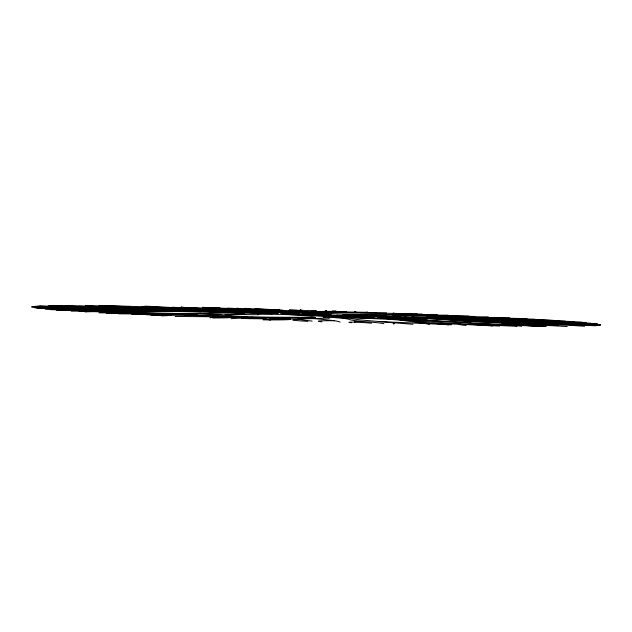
<?xml version="1.0" encoding="UTF-8"?>
<svg xmlns="http://www.w3.org/2000/svg" width="632" height="632" viewBox="0 0 632 632"><rect width="100%" height="100%" fill="white"/><g stroke="black" fill="none" stroke-linecap="round" stroke-linejoin="round"><path stroke-width="0.95" d="M300.642 309.949L300.026 310.004L302.096 310.217A29.736 0.474 1.8 0 1 298.446 310.423A139.609 2.196 1.7 0 1 293.374 310.715L294.022 310.794L289.93 310.833A395.798 7.031 1.5 0 0 283.199 310.367A79.284 1.264 1.8 0 1 278.649 309.98A157.242 2.354 1.9 0 1 267.02 309.293A54.526 0.837 1.8 0 1 255.083 308.59M316.845 315.408L289.804 314.562M325.883 315.439L299.141 314.602M393.87 313.18L393.065 313.227L393.689 313.314A26.899 0.435 1.8 0 1 398.018 313.677A87.074 1.398 1.8 0 1 397.078 313.835A85.502 1.39 1.9 0 0 398.516 314.294A250.485 4.029 1.7 0 1 395.284 314.531L395.83 314.594L395.15 314.625A24.474 0.419 1.9 0 0 387.045 314.728A58.997 1.027 1.9 0 0 384.935 314.941A55.742 0.956 1.8 0 1 370.194 314.752L359.087 314.38A24.269 0.442 1.8 0 0 354.734 314.302A28.63 0.521 1.8 0 0 343.318 314.017L335.079 313.725A38.584 0.671 1.8 0 1 325.812 313.077L328.048 313.022L323.047 312.737A110.418 1.928 1.9 0 1 328.798 312.524A133.581 2.378 1.9 0 1 346.431 312.627A265.156 3.737 1.7 0 0 368.551 312.927A63.548 1.067 1.9 0 1 384.343 313.211L394.281 313.433A43.292 0.703 1.9 0 1 417.365 313.922M501.863 323.987L506.753 323.908L538.417 326.491M304.703 313.914L330.441 314.728M303.779 314.065L329.73 314.886M557.226 320.59A1414.424 48.245 2.9 0 0 506.161 319.073A95.874 1.778 2 0 0 473.581 318.488A37.549 0.687 2 0 0 462.695 318.307A41.759 0.743 1.9 0 1 451.461 318.125A31.134 0.561 1.9 0 1 431.672 317.738A46.926 0.908 1.9 0 0 414.292 317.217L411.487 317.185L414.363 317.351A346.146 8.587 2 0 1 442.929 318.267A235.72 3.642 1.8 0 0 478.258 319.215A222.559 4.716 2.1 0 1 533.376 320.748A37.383 0.671 2 0 1 552.471 321.056L569.464 321.404M305.627 313.741L321.206 313.97A36.032 0.656 1.8 0 0 322.02 313.425L299.868 312.311A36.277 0.616 1.8 0 1 286.825 311.892L284.819 311.774A40.172 0.719 1.7 0 0 270.227 311.134L266.159 310.983A25.406 0.435 1.8 0 1 261.111 310.754L249.766 310.28A23.566 0.395 1.8 0 1 241.029 309.917A28.701 0.498 1.7 0 0 235.452 309.656A55.134 0.901 1.8 0 1 227.741 309.325A109.936 1.951 1.6 0 0 216.12 308.756A129.868 2.228 1.6 0 0 209.682 308.345A64.116 1.09 1.7 0 0 196.291 307.752L190.477 307.476M48.206 305.849L82.918 307.097A53.839 1.019 1.6 0 1 94.942 307.555A82.666 1.612 1.6 0 1 113.784 308.29L122.956 308.606A26.489 0.506 1.6 0 1 131.78 308.819A25.612 0.466 1.6 0 0 143.345 309.19A73.573 1.469 1.6 0 1 153.023 309.451A50.734 0.995 1.6 0 1 177.734 310.328A38.781 0.719 1.7 0 0 182.798 310.557A326.033 7.11 1.4 0 1 197.405 311.292A43.679 0.853 1.6 0 1 200.913 311.742L185.776 311.323A36.688 0.735 1.7 0 0 178.098 311.023A25.896 0.514 1.7 0 0 172.884 310.865A50.457 0.948 1.7 0 1 161.318 310.407A30.257 0.593 1.6 0 0 151.538 310.02A74.481 1.525 1.6 0 0 128.881 309.475L113.373 309.174A159.114 2.71 1.6 0 1 80.138 308.471A38.07 0.719 1.6 0 1 54.478 307.926A21.883 0.419 1.6 0 1 43.964 307.618A22.531 0.442 1.5 0 0 35.21 307.413M273.443 313.038L267.225 313.109L278.285 313.677M288.35 313.67L282.251 313.693L293.556 314.325M297.83 313.962L291.818 313.993L303.249 314.633M307.942 314.23L302.009 314.286L313.567 314.902M324.587 311.331L333.151 311.394A155.82 2.544 1.9 0 1 335.26 311.347A32.943 0.521 1.8 0 1 335.734 311.221L336.185 311.197L335.244 311.11A66.384 1.067 1.8 0 0 332.353 310.944M326.491 315.376L335.474 315.384L326.902 314.878M336.058 315.589L344.89 315.597L336.256 315.092M346.502 315.795L355.16 315.803L346.462 315.289M446.571 319.294L447.551 319.318A250.067 3.942 1.9 0 0 472.76 320.092L537.808 321.854A160.125 2.654 1.9 0 0 590.825 323.173M446.255 319.405L443.743 319.35A49.857 1.011 1.9 0 1 452.014 319.784A38.607 0.75 2 0 0 457.371 320.219A170.016 2.931 2 0 0 514.914 322.344L537.761 322.999A50.995 1.027 2.1 0 1 600.163 325.188A120.443 2.575 2.1 0 0 534.317 323.157L529.979 323.07L531.409 323.181M595.312 323.702L533.937 321.925A163.356 3.492 2.1 0 0 476.631 320.408M315.273 313.796L299.552 313.164A172.433 2.876 1.9 0 1 286.794 312.445A91.466 1.588 1.8 0 1 280.008 311.995L272.471 311.631A146.616 2.907 1.7 0 0 250.817 310.849L239.488 310.296A66.518 1.114 1.8 0 1 226.904 309.672L221.54 309.451A25.564 0.427 1.7 0 1 209.208 308.969A113.752 1.825 1.8 0 1 181.376 306.812M316.45 313.93L331.136 314.554M585.169 322.762L484.412 319.555A1698.832 66.17 3.1 0 0 444.809 318.465A24.545 0.45 1.9 0 1 434.571 318.204A171.454 2.797 1.9 0 1 414.434 317.493L404.298 317.272A87.635 1.572 1.9 0 0 426.087 318.354L454.558 319.681A582.238 17.909 2.1 0 1 508.76 321.506A415.603 5.72 2 0 0 600.116 324.635M299.394 313.456L280.75 313.109L282.338 313.29M335.395 315.874L355.69 316.277L354.276 316.111M347.798 316.363L368.053 316.758L366.56 316.585M486.395 323.576L481.529 323.481L482.895 323.6A119.898 2.544 2.1 0 0 496.183 324.982M204.578 307.697L209.982 307.966A53.491 0.861 1.8 0 0 216.215 308.416A29.167 0.482 1.7 0 0 225.126 309.072A42.265 0.735 1.7 0 1 229.882 309.253L234.425 309.498A36.324 0.6 1.8 0 0 258.875 310.423A94.152 1.596 1.7 0 0 257.153 310.059A70.389 1.153 1.8 0 1 253.519 309.798A287.931 4.385 2 0 1 250.051 309.514A33.654 0.561 1.7 0 0 244.734 309.23A69.931 1.098 1.8 0 1 235.538 308.811L226.043 308.392A43.537 0.679 1.7 0 1 202.485 307.278M85.415 305.477L123.453 307.057A33.923 0.6 1.6 0 1 127.948 307.239A22.823 0.395 1.7 0 0 135.453 307.594A31.418 0.569 1.6 0 1 146.379 308.013A466.929 10.633 1.3 0 1 162.732 308.669M558.143 325.409L549.184 324.895A30.399 0.64 2 0 0 536.228 324.145A83.606 1.612 2 0 1 490.953 322.249A224.431 5.325 1.8 0 0 467.404 321.024A26.599 0.529 2 0 1 455.522 320.29A58.642 1.232 1.9 0 1 481.26 321.309A113.523 2.07 2 0 0 503.878 322.115A296.124 4.645 2 0 0 536.189 323.363A89.507 1.92 2 0 1 595.984 325.788M79.387 306.315L87.485 306.646A66.068 1.24 1.6 0 1 106.287 307.278A33.978 0.624 1.6 0 1 133.494 308.179A44.09 0.79 1.7 0 0 136.741 308.361L144.436 308.653A42.747 0.798 1.6 0 1 160.022 309.569A96.546 1.667 1.7 0 1 139.514 309.008A89.728 1.793 1.6 0 0 128.644 308.645A557.29 15.484 1.4 0 0 115.727 308.234A37.359 0.671 1.6 0 1 106.405 307.879A92.833 1.785 1.5 0 0 95.369 307.389A23.503 0.419 1.6 0 1 84.641 306.907A55.063 1.003 1.5 0 0 53.657 305.588M544.31 326.523A87.256 1.809 2.1 0 1 490.179 323.782A549.595 16.622 1.5 0 0 463.849 322.375A139.103 3.215 1.8 0 0 448.918 321.475A56.927 1.153 2 0 1 435.796 320.835A43.26 0.885 2 0 1 424.127 319.997A22.404 0.458 1.9 0 1 426.987 319.752L413.059 318.994A25.138 0.498 1.9 0 1 400.949 318.441A26.939 0.529 1.9 0 1 397.504 318.101A49.241 0.94 1.9 0 0 409.568 318.323A72.933 1.517 1.9 0 1 432.201 318.978L439.801 319.326A111.24 2.291 1.8 0 1 449.937 320.242L567.212 326.523M153.007 307.879A52.266 0.916 1.7 0 0 168.025 308.937L177.963 309.388A69.97 1.335 1.6 0 1 194.711 310.091A212.565 4.424 1.6 0 1 217.827 311.134A79.853 1.406 1.7 0 0 248.242 312.176A37.288 0.679 1.7 0 0 260.439 312.477A61.122 1.098 1.7 0 0 270.235 312.619L271.562 312.627L257.382 312.018A24.443 0.442 1.8 0 1 248.131 311.513A37.675 0.703 1.7 0 0 230.348 310.81A72.877 1.398 1.7 0 0 211.151 310.17A85.13 1.43 1.7 0 1 180.665 308.993L175.949 308.764A38.094 0.656 1.7 0 1 165.797 308.274L154.548 307.658A32.145 0.545 1.7 0 1 141.592 306.954M172.023 307.231L181.337 307.681A30.289 0.498 1.7 0 0 184.394 307.839L192.626 308.187A28.266 0.474 1.7 0 0 199.12 308.542A258.512 3.847 1.9 0 0 210.598 309.127M366.702 312.074L367.579 312.248A28.108 0.442 1.8 0 1 364.387 312.271A50.742 0.83 1.9 0 0 355.871 312.137A86.971 1.311 1.8 0 1 341.533 311.845A119.511 1.793 1.8 0 1 327.534 311.615M516.889 326.286A54.471 1.201 2 0 1 473.147 323.545L464.465 322.707A232.173 5.688 1.8 0 0 422.998 320.329A42.344 0.924 1.9 0 0 408.675 319.903A49.707 1.003 1.9 0 1 396.801 319.444L401.36 319.824A380.748 6.715 2.2 0 0 432.098 321.941A1808.792 55.047 0.4 0 1 492.731 325.954M448.554 324.864L426.726 322.636A162.187 3.436 2.1 0 1 412.68 320.645M523.233 324.09L546.174 326.531M289.417 309.656L290.981 309.791A51.65 0.83 1.7 0 1 296.811 310.17A331.61 5.254 1.5 0 1 298.446 310.423M503.017 322.999A72.593 1.548 1.9 0 1 506.753 323.908M536.228 324.145A36.719 0.774 2 0 1 584.466 326.286M537.761 322.999A95.464 2.03 2 0 1 559.138 323.924A35.242 0.679 2 0 0 599.855 325.283M549.99 322.952A144.38 2.939 2.1 0 1 597.501 324.026M600.4 324.801A148.812 2.52 2.1 0 1 549.255 322.367M597.406 324.011A264.571 3.966 2.1 0 1 527.254 320.89M554.991 321.783A84.988 1.596 2.1 0 1 571.454 322.123A88.757 1.501 2 0 0 586.196 322.454M581.796 322.194A100.417 1.659 2 0 1 533.376 320.748M574.109 321.822A37.438 0.64 2 0 1 552.471 321.056M565.458 321.127A182.103 2.804 1.9 0 1 473.581 318.488M524.979 320.068A43.956 0.774 2 0 1 559.059 320.708M505.703 319.057A47.526 0.837 2 0 1 554.003 320.392M508.16 318.307A33.512 0.561 1.9 0 1 502.558 318.552A67.553 1.177 2 0 0 496.373 318.552A151.253 2.726 2.1 0 0 489.287 318.536L484.033 318.488A26.631 0.474 2 0 0 476.022 318.362A79.221 1.477 2 0 0 459.812 318.062A120.206 2.046 1.8 0 1 450.3 317.951L441.784 317.738L445.457 317.691A477.926 8.753 2.3 0 1 454.613 317.556A103.577 1.762 1.8 0 0 467.806 317.422A499.92 8.216 2.3 0 1 488.339 316.932M502.558 318.552A171.082 2.915 1.8 0 1 501.05 318.694L500.584 318.718L503.151 318.868A56.801 0.948 1.9 0 0 534.34 319.247M468.912 316.126A1923.547 41.633 3 0 0 435.922 315.494A75.769 1.201 1.8 0 1 422.879 315.257A73.288 1.28 1.9 0 0 412.68 315.06A64.82 1.138 1.9 0 0 396.872 314.791L392.733 314.831L407.048 315.321A231.083 3.35 1.8 0 0 426.513 315.771A106.618 1.691 1.8 0 0 449.905 316.19A159.343 2.567 1.8 0 0 457.189 315.55M422.879 315.257A347.884 5.957 2.2 0 1 448.246 315.171M443.609 315.637A119.33 1.983 2 0 1 454.029 315.597A25.098 0.403 1.9 0 0 454.945 315.518M474.79 316.45A70.934 1.098 1.9 0 1 455.261 315.992M473.115 317.201A69.054 1.185 2 0 1 491.846 317.493M538.188 319.46A269.785 3.713 1.9 0 1 468.225 317.398M483.401 317.872A160.323 2.884 2.1 0 1 519.694 318.473M527.12 318.86A81.765 1.296 1.9 0 1 468.92 317.193M509.937 317.975A79.474 1.272 1.9 0 1 447.693 316.553A74.331 1.351 1.9 0 0 426.979 315.882A821.963 18.739 2.5 0 1 450.229 316.324A50.923 0.845 1.9 0 0 453.152 316.103M424.601 314.42A33.362 0.521 1.9 0 1 397.876 313.741M399.858 314.831A423.606 7.284 2.2 0 1 412.783 314.61A257.927 3.737 1.7 0 0 437.344 314.72M412.783 314.61A402.853 6.36 2.2 0 1 421.931 314.104M375.756 312.524A216.223 3.223 1.7 0 1 356.898 312.682L336.453 312.445A41.088 0.671 1.8 0 1 324.121 312.255A31.995 0.529 1.8 0 1 318.978 311.821L324.785 311.908L323.339 311.742A27.792 0.45 1.8 0 0 326.31 311.718A164.849 2.718 1.9 0 1 327.368 311.631L330.931 311.592A53.815 0.845 1.8 0 0 336.256 311.647L341.399 311.734A44.967 0.703 1.8 0 0 346.289 311.481M386.547 312.966A51.887 0.814 1.8 0 1 360.295 312.69M354.41 311.655A121.652 1.928 1.7 0 1 355.871 312.137M325.946 310.715A84.206 1.311 1.9 0 0 326.689 311.047A247.144 3.934 2 0 0 324.406 311.402L322.494 311.402A41.317 0.671 1.8 0 1 320.219 311.56L310.691 311.537L311.489 311.639A66.155 1.138 1.7 0 1 319.065 312.271L309.451 311.987A36.609 0.632 1.8 0 0 307.397 311.845L299.094 311.458A112.488 1.849 1.9 0 1 295.942 311.055A500.892 8.121 2.2 0 1 301.124 310.652A29.254 0.474 1.8 0 1 305.327 310.596A202.248 2.963 1.7 0 0 316.008 310.525A39.318 0.616 1.8 0 0 316.158 310.399M289.93 310.833A59.408 0.995 1.8 0 0 288.848 311.126A24.853 0.419 1.8 0 0 294.883 311.434A46.373 0.814 1.8 0 1 302.554 311.821L303.644 311.932A30.257 0.514 1.8 0 0 308.416 312.176L312.579 312.485L310.478 312.469A36.933 0.624 1.8 0 1 294.425 311.979A196.939 2.963 1.8 0 1 277.598 311.292A36.696 0.648 1.7 0 0 272.929 311.086A42.407 0.711 1.8 0 1 261.553 310.383A60.467 1.019 1.8 0 1 260.953 310.225L254.609 309.617A63.003 1.003 1.8 0 1 243.549 309.04A42.249 0.671 1.8 0 1 236.976 308.685A30.763 0.498 1.7 0 0 227.488 308.155M278.649 309.98A143.353 2.267 1.7 0 0 278.617 309.569A136.457 2.117 1.7 0 0 279.154 309.269M282.867 310.344A173.302 2.552 1.9 0 1 245.287 308.329M243.549 309.04A140.178 2.267 1.9 0 1 244.165 308.677A81.718 1.296 1.7 0 0 243.691 308.479M210.456 307.46A29.159 0.466 1.7 0 1 220.062 308.116A77.728 1.28 1.8 0 0 217.724 308.219A32.256 0.521 1.7 0 1 216.215 308.416A31.252 0.521 1.7 0 1 220.434 308.416A28.693 0.458 1.7 0 0 227.899 308.432L234.788 308.448A54.676 0.853 1.7 0 0 237.822 308.132M144.902 306.133A114.321 1.951 1.6 0 1 171.406 307.539A85.62 1.39 1.7 0 0 176.731 307.824A284.763 5.38 1.5 0 1 186.48 308.305M104.517 305.596A111.24 2.022 1.6 0 1 176.075 307.966L182.277 308.179A53.483 0.956 1.7 0 1 217.203 309.396L226.58 309.814A60.222 1.019 1.8 0 0 240.381 310.478A153.797 2.465 1.8 0 0 262.493 311.465A53.594 0.988 1.7 0 1 283.136 312.658L284.037 312.793A30.336 0.545 1.8 0 1 272.029 312.311A22.254 0.403 1.8 0 1 256.766 311.71L252.824 311.56A95.582 1.612 1.8 0 1 234.464 310.881A84.056 1.43 1.8 0 1 220.868 310.304L206.664 309.838A31.679 0.553 1.7 0 1 180.736 308.985M92.375 306.386A24.466 0.435 1.6 0 1 99.903 306.702A64.796 1.114 1.7 0 0 114.337 307.357A120.515 1.975 1.7 0 0 129.41 307.887A103.182 1.746 1.7 0 0 145.02 308.535A66.463 1.248 1.6 0 1 152.683 308.898A30.202 0.545 1.7 0 0 159.604 309.19A26.884 0.506 1.6 0 1 167.156 309.569L177.221 310.059A29.135 0.553 1.7 0 1 183.264 310.32L185.516 310.47A41.823 0.774 1.7 0 0 200.652 311.165L204.634 311.307A42.162 0.814 1.7 0 1 209.05 311.702L240.492 312.974A37.952 0.727 1.7 0 0 272.392 313.733A21.243 0.411 1.7 0 0 259.002 312.935A239.702 5.498 1.6 0 0 237.182 312.121A110.9 2.307 1.7 0 0 221.563 311.592L212.036 311.189A129.876 2.307 1.8 0 1 199.989 310.438L185.445 309.83A78.929 1.517 1.6 0 0 168.523 309.143L163.925 308.914A28.322 0.514 1.6 0 0 155.314 308.448A146.987 2.868 1.6 0 0 65.207 305.469M39.729 305.983A64.022 1.106 1.6 0 0 70.231 306.718L84.127 306.931A33.164 0.585 1.6 0 0 97.913 307.136A36.016 0.664 1.6 0 1 106.287 307.278A35.882 0.624 1.6 0 1 89.562 306.86A96.269 1.872 1.6 0 0 77.452 306.591A33.291 0.585 1.6 0 1 49.841 305.659M94.942 307.555A196.307 4.242 1.6 0 0 66.763 306.836A92.13 1.564 1.6 0 1 52.638 306.457M37.588 306.101A303.85 6.731 1.4 0 1 108.222 308.787M35.321 306.275A75.982 1.485 1.5 0 1 63.129 307.271A264.168 5.901 1.4 0 1 89.784 308.226A109.32 2.275 1.6 0 1 109.289 308.827A297.964 4.543 1.7 0 0 128.881 309.475M89.784 308.226A157.313 2.631 1.6 0 1 57.939 307.421A155.978 2.607 1.6 0 1 31.861 306.773M80.138 308.471A302.207 4.59 1.6 0 1 63.247 308.005A62.931 1.161 1.6 0 1 46.041 307.428A26.031 0.514 1.5 0 0 31.6 307.026M34.752 307.816A51.911 0.98 1.5 0 0 45.962 308.084A250.548 4.061 1.5 0 0 77.878 308.59A38.141 0.766 1.6 0 1 91.608 308.819A1151.322 52.156 2 0 1 132.752 309.72A154.453 3.413 1.6 0 1 155.077 310.344L165.853 310.81A41.041 0.782 1.7 0 0 171.541 310.999L180.815 311.371L172.71 311.26A73.296 1.367 1.7 0 1 143.527 310.359L128.651 310.107A26.718 0.521 1.6 0 1 119.432 309.988A51.263 0.98 1.6 0 1 102.716 309.641L98.434 309.585A422.302 11.984 1.6 0 0 63.35 308.803A127.356 2.828 1.5 0 0 36.759 308.139M40.551 308.408A83.464 1.588 1.6 0 0 47.305 308.653L55.916 308.874A46.626 0.98 1.5 0 1 68.019 309.151A231.201 5.633 1.6 0 1 77.136 309.309A24.68 0.49 1.6 0 0 92.201 309.443M108.009 309.901A165.45 3.034 1.5 0 1 94.113 309.949A125.302 2.417 1.5 0 1 83.89 310.115A150.969 2.757 1.6 0 1 45.283 309.167M83.89 310.115A69.259 1.501 1.6 0 0 74.323 310.138A39.405 0.798 1.5 0 1 64.014 309.996A33.354 0.679 1.5 0 1 50.442 309.656M51.224 309.064A60.135 1.169 1.5 0 0 85.423 309.735L90.597 309.72A71.534 1.375 1.5 0 0 98.474 309.767A24.909 0.514 1.6 0 1 109.597 309.933A241.061 5.901 1.6 0 1 118.358 310.122A34.839 0.679 1.6 0 0 126.882 310.249A24.537 0.498 1.6 0 1 136.085 310.51L141.284 310.486A40.677 0.837 1.6 0 1 161.95 311.118A51.168 1.003 1.6 0 1 151.419 311.181L126.171 311.134A278.325 4.74 1.5 0 1 56.359 310.138M184.473 315.376A67.901 1.477 1.6 0 0 207.928 315.755A864.418 20.817 2.5 0 1 220.702 315.281A88.085 1.928 1.8 0 0 229.661 316.118A117.449 2.702 1.6 0 1 212.652 317.991M85.138 312.034A61.028 1.375 1.6 0 1 100.275 311.647A25.825 0.553 1.6 0 0 105.607 311.458A84.301 1.864 1.7 0 1 118.99 311.292A383.087 6.32 1.4 0 0 144.42 311.276A165.979 3.729 1.8 0 1 171.485 311.465A139.016 3.089 1.7 0 1 196.655 311.932L213.189 312.398A45.954 0.948 1.7 0 1 238.043 313.211L242.546 313.504A31.79 0.648 1.8 0 0 241.819 313.78A27.595 0.569 1.8 0 0 239.765 313.835A21.133 0.435 1.7 0 1 244.797 314.23A67.095 1.359 1.7 0 1 232.402 314.333A74.702 1.675 1.7 0 0 214.327 313.986A30.928 0.671 1.7 0 0 192.002 313.717L185.137 313.567A282.385 4.874 1.6 0 1 160.694 313.124A126.179 3.042 1.6 0 0 127.482 312.342A113.523 2.244 1.6 0 1 111.88 312.026A36.854 0.774 1.6 0 1 91.34 311.434A19.639 0.435 1.6 0 0 71.203 311.173M118.737 311.055A72.253 1.462 1.5 0 1 78.676 310.92M197.468 313.978A712.051 24.016 2.2 0 0 154.571 313.425A377.517 6.604 1.4 0 1 106.184 313.203M108.696 312.619A852.592 35.029 2.1 0 1 154.571 313.425M117.418 312.145A49.185 1.074 1.5 0 1 98.955 312.816M235.065 316.932A125.926 3.034 1.6 0 1 249.134 318.726M231.067 318.694A210.875 5.396 1.9 0 1 256.861 317.849M251.378 317.225A645.082 14.899 1.1 0 1 270.362 320.116M210.235 317.896A93.686 2.299 1.8 0 1 227.67 316.924M175.135 316.458A1023.461 39.129 2.7 0 1 253.708 317.256A130.042 2.726 1.7 0 0 284.89 317.462A702.105 20.73 2.4 0 1 306.939 317.635L315.297 317.951A150.692 3.152 1.7 0 1 308.187 318.094A93.891 2.149 1.9 0 0 302.199 318.481A33.267 0.766 1.8 0 0 297.467 318.647A18.075 0.419 1.8 0 1 291.794 318.718A197.998 5.056 2 0 0 281.224 318.765A90.589 2.252 1.8 0 0 269.935 318.773A45.678 1.067 1.7 0 1 241.622 318.465M171.248 315.186A109.786 2.496 1.5 0 1 161.405 315.858M146.292 314.744A207.573 4.084 1.6 0 0 198.353 315.55A151.767 3.207 1.5 0 0 213.521 315.115A383.924 7.473 1.4 0 0 218.601 314.649A18.81 0.403 1.7 0 0 219.533 314.286A22.136 0.482 1.7 0 0 200.668 313.962A81.425 1.825 1.7 0 0 189.071 314.167A93.481 2.133 1.8 0 0 182.932 314.357A107.938 2.307 1.6 0 1 174.092 314.586A2237.043 51.002 3.1 0 0 150.858 315.265M131.788 314.373A36.427 0.822 1.6 0 0 140.857 314.523A175.238 4.543 1.7 0 1 168.428 314.728M118.634 313.843A555.915 17.601 2.1 0 1 182.932 314.357M269.935 318.773A210.559 4.298 1.6 0 0 282.954 318.963L290.925 319.184A79.45 1.88 1.7 0 1 263.015 319.855M307.926 321.364A61.723 1.493 1.8 0 1 299.529 319.429A116.636 2.757 1.9 0 1 313.67 318.623A44.959 1.019 1.8 0 1 318.615 318.386A50.773 1.106 1.8 0 0 323.663 318.157A36.743 0.79 1.8 0 0 328.798 317.706A50.56 1.059 1.9 0 1 323.3 317.122L330.797 317.288A280.671 5.333 2.1 0 0 343.334 318.315A374.492 8.263 1.4 0 1 349.48 319.468A226.77 4.93 2.1 0 0 363.542 321.538A147.288 3.721 1.7 0 1 383.877 323.718M312.168 321.103A778.956 14.639 2.4 0 1 299.521 319.444M313.67 318.623A305.525 7.465 1.5 0 1 340.15 322.123M321.972 321.807A57.536 1.422 1.9 0 1 334.328 320.74M351.629 322.699A26.244 0.648 1.9 0 1 355.034 322.107A52.116 1.319 1.8 0 1 371.521 323.221M355.034 322.107A47.384 1.153 1.9 0 1 363.542 321.538M393.475 324.034A124.465 3.081 1.7 0 0 393.515 323.45A102.692 2.473 2 0 1 394.747 322.841M379.856 321.609A555.236 19.71 1.6 0 1 451.359 324.801M412.957 324.279A1501.853 19.466 2.5 0 1 360.161 319.863A732.559 12.822 2.4 0 1 351.376 318.536A28.148 0.6 1.8 0 0 350.16 318.236A249.885 5.83 1.6 0 0 338.262 317.454L336.192 317.264L339.234 317.217A107.693 2.441 1.8 0 1 368.132 318.386L391.192 319.429A400.641 9.448 1.5 0 1 401.762 320.321L419 322.636A231.194 5.641 1.7 0 1 429.191 324.619M432.715 323.252A219.525 6.123 1.9 0 1 499.651 326.057M466.084 325.488A155.717 3.516 2.1 0 1 460.199 323.718M521.692 326.341A40.661 0.94 2 0 0 495.314 324.579A93.323 1.928 2 0 1 473.147 323.545M148.433 307.049A23.297 0.395 1.6 0 1 157.447 307.792M98.861 305.548A42.423 0.727 1.6 0 1 128.359 307.263M299.236 315.408L309.261 316.095A645.043 12.845 1.2 0 1 315.352 317.319A19.592 0.419 1.8 0 1 309.064 317.422A315.921 8.145 2.1 0 0 284.361 317.248A1065.046 13.533 1.3 0 1 265.353 317.185A126.226 2.631 1.7 0 1 248.866 316.972A23.084 0.529 1.7 0 0 241.329 316.458A60.427 1.327 1.8 0 1 229.574 315.439A27.634 0.6 1.7 0 1 226.13 314.847A50.821 1.098 1.8 0 1 232.71 314.515A110.466 2.481 1.8 0 1 250.391 314.641A21.03 0.435 1.7 0 0 258.622 314.673A42.257 0.869 1.8 0 1 260.463 314.309A35.368 0.727 1.8 0 1 272.171 314.27A20.864 0.419 1.8 0 1 283.823 314.491A29.933 0.608 1.8 0 1 299.971 315.36L299.236 315.408M314.46 315.589L318.386 316.032A115.838 2.544 1.7 0 1 323.489 316.269L329.272 316.545A89.27 1.714 1.9 0 0 349.638 317.414A140.731 3.231 1.8 0 1 362.61 317.983A33.346 0.671 1.9 0 0 377.304 318.504A34.397 0.719 1.8 0 0 373.133 318.062L370.834 317.88A40.827 0.83 1.9 0 1 373.093 317.501L373.931 317.454L358.194 316.814A57.923 1.098 1.8 0 1 338.87 316.221A25.383 0.514 1.8 0 0 319.31 315.621L314.46 315.589M355.974 315.7L355.966 315.724A34.673 0.671 1.8 0 1 362.697 316.126A32.785 0.624 1.9 0 0 375.179 316.837A72.664 1.485 1.8 0 1 385.125 317.311L408.501 318.054A31.608 0.6 1.9 0 0 422.958 318.473A32.58 0.64 1.9 0 0 414.592 317.975A111.027 1.959 1.9 0 1 403.034 317.446A94.2 1.912 1.8 0 0 386.034 316.64L379.753 316.379A93.449 1.643 1.9 0 1 374.697 316.158L356.029 315.692M322.123 314.902L310.486 314.428L322.123 314.902M343.065 314.641L343.105 314.728A26.789 0.49 1.8 0 0 364.356 315.558L386.026 316.269A331.784 4.708 1.8 0 0 427.801 317.398L436.467 317.501A247.294 4.606 2.1 0 1 447.906 317.382A824.547 10.341 1.5 0 0 458.39 317.351A101.641 1.738 1.8 0 0 462.087 317.209L450.719 316.798A50.023 0.893 1.9 0 0 425.889 315.976L408.217 315.463A42.304 0.758 1.9 0 0 391.35 315.115A91.569 1.659 1.9 0 0 381.143 315.131L375.092 315.107A38.157 0.703 1.9 0 0 358.731 314.72A32.019 0.593 1.9 0 0 345.593 314.586L343.065 314.641M400.356 319.421L391.334 319.034A71.124 1.438 1.9 0 1 384.58 318.338A32.69 0.656 1.9 0 1 379.39 317.541A60.348 1.177 1.9 0 0 390.529 318.291A25.888 0.537 1.9 0 1 401.541 318.781L407.703 319.081A28.045 0.585 1.9 0 1 413.873 319.618A35.108 0.727 1.9 0 1 410.847 319.792L400.356 319.421"/></g></svg>
